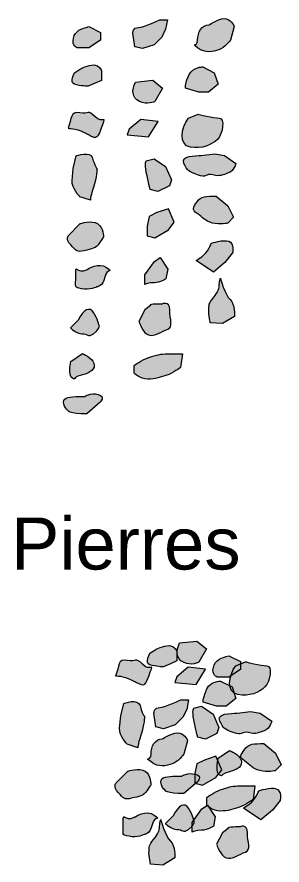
# Model space of a CAD drawing. Header units: metres. Extents: x -231 to 724, y -201 to 398.
# Drawn here: x -56.22 to -41.51, y 94.7 to 141.67 of the extents above; entities that cross this region are included whole.
import ezdxf

# ---------------------------------------------------------------- set-up
doc = ezdxf.new("R2010")
doc.units = ezdxf.units.M
doc.header["$MEASUREMENT"] = 0
for name, color, linetype in [("Blocs - Courant d'air", 204, 'Continuous'), ('Blocs - Echelle', 250, 'Continuous'), ('Topo Dessin - Spéléothèmes', 26, 'Continuous')]:
    doc.layers.add(name, color=color, linetype=linetype)

# ---------------------------------------------------------------- blocks, each defined once
blk = doc.blocks.new('Pierre 001')
at = {"layer": 'Topo Dessin - Spéléothèmes'}
h = blk.add_hatch(color=255, dxfattribs=at)
h.dxf.hatch_style = 2
edge = h.paths.add_edge_path()
edge.add_spline(control_points=[(0.034, 0.653), (-0.393, 0.546), (-0.714, 0.439), (-0.821, 0.011), (-0.928, -0.417), (-0.607, -0.523), (-0.607, -0.523), (-0.607, -0.523), (0.034, -0.523), (0.034, -0.523), (0.034, -0.523), (0.676, -0.095), (0.676, -0.095), (0.676, -0.095), (0.676, 0.332), (0.676, 0.332), (0.676, 0.332), (0.034, 0.653), (0.034, 0.653)], knot_values=[0, 0, 0, 0, 1, 1, 1, 2, 2, 2, 3, 3, 3, 4, 4, 4, 5, 5, 5, 6, 6, 6, 6], degree=3, periodic=0)
at = {"layer": 'Topo Dessin - Spéléothèmes', "lineweight": 9}
blk.add_open_spline([(0.034, 0.653), (-0.393, 0.546), (-0.714, 0.439), (-0.821, 0.011), (-0.928, -0.417), (-0.607, -0.523), (-0.607, -0.523), (-0.607, -0.523), (0.034, -0.523), (0.034, -0.523), (0.034, -0.523), (0.676, -0.095), (0.676, -0.095), (0.676, -0.095), (0.676, 0.332), (0.676, 0.332), (0.676, 0.332), (0.034, 0.653), (0.034, 0.653)], degree=3, knots=[0, 0, 0, 0, 1, 1, 1, 2, 2, 2, 3, 3, 3, 4, 4, 4, 5, 5, 5, 6, 6, 6, 6], dxfattribs=at)
blk = doc.blocks.new('Pierre 002')
at = {"layer": 'Topo Dessin - Spéléothèmes'}
h = blk.add_hatch(color=255, dxfattribs=at)
h.dxf.hatch_style = 2
edge = h.paths.add_edge_path()
edge.add_spline(control_points=[(0.542, 0.773), (0.542, 0.773), (-0.314, 0.346), (-0.634, 0.346), (-0.955, 0.346), (-0.955, 0.025), (-0.955, 0.025), (-0.955, 0.025), (-0.848, -0.724), (-0.848, -0.724), (-0.848, -0.724), (-0.421, -0.831), (-0.421, -0.831), (-0.421, -0.831), (0.221, -0.617), (0.221, -0.617), (0.221, -0.617), (0.649, -0.189), (0.649, -0.189), (0.649, -0.189), (0.863, 0.239), (0.863, 0.239), (0.863, 0.239), (0.97, 0.773), (0.97, 0.773), (0.97, 0.773), (0.542, 0.773), (0.542, 0.773)], knot_values=[0, 0, 0, 0, 1, 1, 1, 2, 2, 2, 3, 3, 3, 4, 4, 4, 5, 5, 5, 6, 6, 6, 7, 7, 7, 8, 8, 8, 9, 9, 9, 9], degree=3, periodic=0)
at = {"layer": 'Topo Dessin - Spéléothèmes', "lineweight": 9}
blk.add_open_spline([(0.542, 0.773), (0.542, 0.773), (-0.314, 0.346), (-0.634, 0.346), (-0.955, 0.346), (-0.955, 0.025), (-0.955, 0.025), (-0.955, 0.025), (-0.848, -0.724), (-0.848, -0.724), (-0.848, -0.724), (-0.421, -0.831), (-0.421, -0.831), (-0.421, -0.831), (0.221, -0.617), (0.221, -0.617), (0.221, -0.617), (0.649, -0.189), (0.649, -0.189), (0.649, -0.189), (0.863, 0.239), (0.863, 0.239), (0.863, 0.239), (0.97, 0.773), (0.97, 0.773), (0.97, 0.773), (0.542, 0.773), (0.542, 0.773)], degree=3, knots=[0, 0, 0, 0, 1, 1, 1, 2, 2, 2, 3, 3, 3, 4, 4, 4, 5, 5, 5, 6, 6, 6, 7, 7, 7, 8, 8, 8, 9, 9, 9, 9], dxfattribs=at)
blk = doc.blocks.new('Pierre 003')
at = {"layer": 'Topo Dessin - Spéléothèmes'}
h = blk.add_hatch(color=255, dxfattribs=at)
h.dxf.hatch_style = 2
edge = h.paths.add_edge_path()
edge.add_spline(control_points=[(-0.373, 0.545), (-0.801, 0.545), (-1.015, 0.117), (-1.015, -0.31), (-1.015, -0.738), (-1.443, -0.417), (-1.015, -0.738), (-0.587, -1.059), (-0.159, -0.953), (0.161, -0.845), (0.482, -0.738), (0.803, -0.31), (0.803, -0.31), (0.803, -0.31), (1.017, 0.438), (1.017, 0.438), (1.017, 0.438), (0.91, 0.759), (0.589, 0.866), (0.269, 0.973), (-0.373, 0.545), (-0.373, 0.545)], knot_values=[0, 0, 0, 0, 1, 1, 1, 2, 2, 2, 3, 3, 3, 4, 4, 4, 5, 5, 5, 6, 6, 6, 7, 7, 7, 7], degree=3, periodic=0)
at = {"layer": 'Topo Dessin - Spéléothèmes', "lineweight": 9}
blk.add_open_spline([(-0.373, 0.545), (-0.801, 0.545), (-1.015, 0.117), (-1.015, -0.31), (-1.015, -0.738), (-1.443, -0.417), (-1.015, -0.738), (-0.587, -1.059), (-0.159, -0.953), (0.161, -0.845), (0.482, -0.738), (0.803, -0.31), (0.803, -0.31), (0.803, -0.31), (1.017, 0.438), (1.017, 0.438), (1.017, 0.438), (0.91, 0.759), (0.589, 0.866), (0.269, 0.973), (-0.373, 0.545), (-0.373, 0.545)], degree=3, knots=[0, 0, 0, 0, 1, 1, 1, 2, 2, 2, 3, 3, 3, 4, 4, 4, 5, 5, 5, 6, 6, 6, 7, 7, 7, 7], dxfattribs=at)
blk = doc.blocks.new('Pierre 004')
at = {"layer": 'Topo Dessin - Spéléothèmes'}
h = blk.add_hatch(color=255, dxfattribs=at)
h.dxf.hatch_style = 2
edge = h.paths.add_edge_path()
edge.add_spline(control_points=[(-0.449, 0.399), (-0.449, 0.399), (-0.771, 0.185), (-0.771, 0.185), (-0.771, 0.185), (-1.091, -0.35), (-0.771, -0.457), (-0.449, -0.564), (-0.022, -0.564), (-0.022, -0.564), (-0.022, -0.564), (0.38, -0.392), (0.38, -0.392), (0.38, -0.392), (0.727, -0.243), (0.727, -0.243), (0.727, -0.243), (0.727, 0.291), (0.727, 0.291), (0.727, 0.291), (0.62, 0.612), (0.299, 0.612), (-0.022, 0.612), (-0.449, 0.399), (-0.449, 0.399)], knot_values=[0, 0, 0, 0, 1, 1, 1, 2, 2, 2, 3, 3, 3, 4, 4, 4, 5, 5, 5, 6, 6, 6, 7, 7, 7, 8, 8, 8, 8], degree=3, periodic=0)
at = {"layer": 'Topo Dessin - Spéléothèmes', "lineweight": 9}
blk.add_open_spline([(-0.449, 0.399), (-0.449, 0.399), (-0.771, 0.185), (-0.771, 0.185), (-0.771, 0.185), (-1.091, -0.35), (-0.771, -0.457), (-0.449, -0.564), (-0.022, -0.564), (-0.022, -0.564), (-0.022, -0.564), (0.38, -0.392), (0.38, -0.392), (0.38, -0.392), (0.727, -0.243), (0.727, -0.243), (0.727, -0.243), (0.727, 0.291), (0.727, 0.291), (0.727, 0.291), (0.62, 0.612), (0.299, 0.612), (-0.022, 0.612), (-0.449, 0.399), (-0.449, 0.399)], degree=3, knots=[0, 0, 0, 0, 1, 1, 1, 2, 2, 2, 3, 3, 3, 4, 4, 4, 5, 5, 5, 6, 6, 6, 7, 7, 7, 8, 8, 8, 8], dxfattribs=at)
blk = doc.blocks.new('Pierre 005')
at = {"layer": 'Topo Dessin - Spéléothèmes'}
h = blk.add_hatch(color=255, dxfattribs=at)
h.dxf.hatch_style = 2
edge = h.paths.add_edge_path()
edge.add_spline(control_points=[(-0.857, 0.651), (-1.071, 0.223), (-1.071, -0.205), (-0.643, -0.419), (-0.215, -0.633), (0.213, -0.419), (0.213, -0.419), (0.213, -0.419), (0.641, 0.33), (0.641, 0.33), (0.641, 0.33), (0.106, 0.757), (0.106, 0.757), (0.106, 0.757), (-0.857, 0.651), (-0.857, 0.651)], knot_values=[0, 0, 0, 0, 1, 1, 1, 2, 2, 2, 3, 3, 3, 4, 4, 4, 5, 5, 5, 5], degree=3, periodic=0)
at = {"layer": 'Topo Dessin - Spéléothèmes', "lineweight": 9}
blk.add_open_spline([(-0.857, 0.651), (-1.071, 0.223), (-1.071, -0.205), (-0.643, -0.419), (-0.215, -0.633), (0.213, -0.419), (0.213, -0.419), (0.213, -0.419), (0.641, 0.33), (0.641, 0.33), (0.641, 0.33), (0.106, 0.757), (0.106, 0.757), (0.106, 0.757), (-0.857, 0.651), (-0.857, 0.651)], degree=3, knots=[0, 0, 0, 0, 1, 1, 1, 2, 2, 2, 3, 3, 3, 4, 4, 4, 5, 5, 5, 5], dxfattribs=at)
blk = doc.blocks.new('Pierre 006')
at = {"layer": 'Topo Dessin - Spéléothèmes'}
h = blk.add_hatch(color=255, dxfattribs=at)
h.dxf.hatch_style = 2
edge = h.paths.add_edge_path()
edge.add_spline(control_points=[(0.082, 0.683), (0.082, 0.683), (-0.453, 0.683), (-0.667, 0.256), (-0.881, -0.172), (-0.881, -0.493), (-0.881, -0.493), (-0.881, -0.493), (-0.132, -0.707), (-0.132, -0.707), (-0.132, -0.707), (0.403, -0.707), (0.403, -0.707), (0.403, -0.707), (0.938, -0.279), (0.938, -0.279), (0.938, -0.279), (0.724, 0.363), (0.724, 0.363), (0.724, 0.363), (0.082, 0.683), (0.082, 0.683)], knot_values=[0, 0, 0, 0, 1, 1, 1, 2, 2, 2, 3, 3, 3, 4, 4, 4, 5, 5, 5, 6, 6, 6, 7, 7, 7, 7], degree=3, periodic=0)
at = {"layer": 'Topo Dessin - Spéléothèmes', "lineweight": 9}
blk.add_open_spline([(0.082, 0.683), (0.082, 0.683), (-0.453, 0.683), (-0.667, 0.256), (-0.881, -0.172), (-0.881, -0.493), (-0.881, -0.493), (-0.881, -0.493), (-0.132, -0.707), (-0.132, -0.707), (-0.132, -0.707), (0.403, -0.707), (0.403, -0.707), (0.403, -0.707), (0.938, -0.279), (0.938, -0.279), (0.938, -0.279), (0.724, 0.363), (0.724, 0.363), (0.724, 0.363), (0.082, 0.683), (0.082, 0.683)], degree=3, knots=[0, 0, 0, 0, 1, 1, 1, 2, 2, 2, 3, 3, 3, 4, 4, 4, 5, 5, 5, 6, 6, 6, 7, 7, 7, 7], dxfattribs=at)
blk = doc.blocks.new('Pierre 007')
at = {"layer": 'Topo Dessin - Spéléothèmes'}
h = blk.add_hatch(color=255, dxfattribs=at)
h.dxf.hatch_style = 2
edge = h.paths.add_edge_path()
edge.add_spline(control_points=[(-0.91, -0.301), (-0.696, 0.234), (-0.803, 0.662), (-0.268, 0.555), (0.266, 0.447), (0.159, 0.768), (0.587, 0.34), (1.015, -0.087), (1.229, 0.447), (1.015, -0.087), (0.801, -0.622), (0.801, -0.942), (0.373, -0.729), (-0.054, -0.515), (0.374, -0.729), (-0.054, -0.515), (-0.482, -0.301), (-0.91, -0.301), (-0.91, -0.301)], knot_values=[0, 0, 0, 0, 1, 1, 1, 2, 2, 2, 3, 3, 3, 4, 4, 4, 5, 5, 5, 6, 6, 6, 6], degree=3, periodic=0)
at = {"layer": 'Topo Dessin - Spéléothèmes', "lineweight": 9}
blk.add_open_spline([(-0.91, -0.301), (-0.696, 0.234), (-0.803, 0.662), (-0.268, 0.555), (0.266, 0.447), (0.159, 0.768), (0.587, 0.34), (1.015, -0.087), (1.229, 0.447), (1.015, -0.087), (0.801, -0.622), (0.801, -0.942), (0.373, -0.729), (-0.054, -0.515), (0.374, -0.729), (-0.054, -0.515), (-0.482, -0.301), (-0.91, -0.301), (-0.91, -0.301)], degree=3, knots=[0, 0, 0, 0, 1, 1, 1, 2, 2, 2, 3, 3, 3, 4, 4, 4, 5, 5, 5, 6, 6, 6, 6], dxfattribs=at)
blk = doc.blocks.new('Pierre 008')
at = {"layer": 'Topo Dessin - Spéléothèmes'}
h = blk.add_hatch(color=255, dxfattribs=at)
h.dxf.hatch_style = 2
h.paths.add_polyline_path([(-0.134, 0.486), (-0.776, -0.049), (-0.883, -0.37), (0.293, -0.477), (0.828, 0.379)])
at = {"layer": 'Topo Dessin - Spéléothèmes', "lineweight": 9}
blk.add_lwpolyline([(-0.134, 0.486), (-0.776, -0.049), (-0.883, -0.37), (-0.883, -0.37), (0.293, -0.477), (0.828, 0.379), (-0.134, 0.486)], dxfattribs=at)
blk = doc.blocks.new('Pierre 009')
at = {"layer": 'Topo Dessin - Spéléothèmes'}
h = blk.add_hatch(color=255, dxfattribs=at)
h.dxf.hatch_style = 2
edge = h.paths.add_edge_path()
edge.add_spline(control_points=[(-0.702, 0.705), (-1.13, 0.17), (-1.237, -0.793), (-0.595, -0.899), (0.047, -1.007), (0.581, -0.793), (0.902, -0.472), (1.223, -0.151), (1.33, 0.705), (1.009, 0.705), (0.688, 0.705), (-0.167, 0.918), (-0.167, 0.918), (-0.167, 0.918), (-0.702, 0.705), (-0.702, 0.705)], knot_values=[0, 0, 0, 0, 1, 1, 1, 2, 2, 2, 3, 3, 3, 4, 4, 4, 5, 5, 5, 5], degree=3, periodic=0)
at = {"layer": 'Topo Dessin - Spéléothèmes', "lineweight": 9}
blk.add_open_spline([(-0.702, 0.705), (-1.13, 0.17), (-1.237, -0.793), (-0.595, -0.899), (0.047, -1.007), (0.581, -0.793), (0.902, -0.472), (1.223, -0.151), (1.33, 0.705), (1.009, 0.705), (0.688, 0.705), (-0.167, 0.918), (-0.167, 0.918), (-0.167, 0.918), (-0.702, 0.705), (-0.702, 0.705)], degree=3, knots=[0, 0, 0, 0, 1, 1, 1, 2, 2, 2, 3, 3, 3, 4, 4, 4, 5, 5, 5, 5], dxfattribs=at)
blk = doc.blocks.new('Pierre 010')
at = {"layer": 'Topo Dessin - Spéléothèmes'}
h = blk.add_hatch(color=255, dxfattribs=at)
h.dxf.hatch_style = 2
edge = h.paths.add_edge_path()
edge.add_spline(control_points=[(-0.777, -0.303), (-0.786, -0.744), (-0.353, -1.194), (-0.353, -1.194), (-0.353, -1.194), (0.24, -1.387), (0.24, -1.387), (0.24, -1.387), (0.216, -1.283), (0.41, -0.69), (0.603, -0.097), (0.611, 0.344), (0.611, 0.344), (0.611, 0.344), (0.46, 0.528), (0.364, 0.945), (0.268, 1.363), (-0.542, 1.067), (-0.542, 1.067), (-0.542, 1.067), (-0.711, 0.37), (-0.711, 0.37), (-0.711, 0.37), (-0.777, -0.303), (-0.777, -0.303)], knot_values=[0, 0, 0, 0, 1, 1, 1, 2, 2, 2, 3, 3, 3, 4, 4, 4, 5, 5, 5, 6, 6, 6, 7, 7, 7, 8, 8, 8, 8], degree=3, periodic=0)
at = {"layer": 'Topo Dessin - Spéléothèmes', "lineweight": 9}
blk.add_open_spline([(-0.777, -0.303), (-0.786, -0.744), (-0.353, -1.194), (-0.353, -1.194), (-0.353, -1.194), (0.24, -1.387), (0.24, -1.387), (0.24, -1.387), (0.216, -1.283), (0.41, -0.69), (0.603, -0.097), (0.611, 0.344), (0.611, 0.344), (0.611, 0.344), (0.46, 0.528), (0.364, 0.945), (0.268, 1.363), (-0.542, 1.067), (-0.542, 1.067), (-0.542, 1.067), (-0.711, 0.37), (-0.711, 0.37), (-0.711, 0.37), (-0.777, -0.303), (-0.777, -0.303)], degree=3, knots=[0, 0, 0, 0, 1, 1, 1, 2, 2, 2, 3, 3, 3, 4, 4, 4, 5, 5, 5, 6, 6, 6, 7, 7, 7, 8, 8, 8, 8], dxfattribs=at)
blk = doc.blocks.new('Pierre 011')
at = {"layer": 'Topo Dessin - Spéléothèmes'}
h = blk.add_hatch(color=255, dxfattribs=at)
h.dxf.hatch_style = 2
edge = h.paths.add_edge_path()
edge.add_spline(control_points=[(-0.633, 0.8), (-0.633, 0.8), (-0.74, 0.693), (-0.633, 0.158), (-0.526, -0.377), (-0.419, -0.804), (-0.419, -0.804), (-0.419, -0.804), (0.008, -0.912), (0.008, -0.912), (0.008, -0.912), (0.65, -0.591), (0.65, -0.591), (0.65, -0.591), (0.757, -0.269), (0.757, -0.269), (0.757, -0.269), (0.436, 0.479), (0.436, 0.479), (0.436, 0.479), (-0.205, 0.907), (-0.205, 0.907), (-0.205, 0.907), (-0.633, 0.8), (-0.633, 0.8)], knot_values=[0, 0, 0, 0, 1, 1, 1, 2, 2, 2, 3, 3, 3, 4, 4, 4, 5, 5, 5, 6, 6, 6, 7, 7, 7, 8, 8, 8, 8], degree=3, periodic=0)
at = {"layer": 'Topo Dessin - Spéléothèmes', "lineweight": 9}
blk.add_open_spline([(-0.633, 0.8), (-0.633, 0.8), (-0.74, 0.693), (-0.633, 0.158), (-0.526, -0.377), (-0.419, -0.804), (-0.419, -0.804), (-0.419, -0.804), (0.008, -0.912), (0.008, -0.912), (0.008, -0.912), (0.65, -0.591), (0.65, -0.591), (0.65, -0.591), (0.757, -0.269), (0.757, -0.269), (0.757, -0.269), (0.436, 0.479), (0.436, 0.479), (0.436, 0.479), (-0.205, 0.907), (-0.205, 0.907), (-0.205, 0.907), (-0.633, 0.8), (-0.633, 0.8)], degree=3, knots=[0, 0, 0, 0, 1, 1, 1, 2, 2, 2, 3, 3, 3, 4, 4, 4, 5, 5, 5, 6, 6, 6, 7, 7, 7, 8, 8, 8, 8], dxfattribs=at)
blk = doc.blocks.new('Pierre 012')
at = {"layer": 'Topo Dessin - Spéléothèmes'}
h = blk.add_hatch(color=255, dxfattribs=at)
h.dxf.hatch_style = 2
edge = h.paths.add_edge_path()
edge.add_spline(control_points=[(-0.425, 0.428), (-0.746, 0.428), (-1.601, 0.428), (-1.387, 0), (-1.173, -0.428), (-1.174, -0.428), (-0.639, -0.642), (-0.104, -0.856), (-0.211, -0.535), (0.217, -0.642), (0.645, -0.748), (0.751, -0.642), (1.072, -0.535), (1.394, -0.428), (1.5, 0), (1.5, 0), (1.5, 0), (0.859, 0.428), (0.859, 0.428), (0.859, 0.428), (0.324, 0.534), (0.324, 0.534), (0.324, 0.534), (-0.425, 0.428), (-0.425, 0.428)], knot_values=[0, 0, 0, 0, 1, 1, 1, 2, 2, 2, 3, 3, 3, 4, 4, 4, 5, 5, 5, 6, 6, 6, 7, 7, 7, 8, 8, 8, 8], degree=3, periodic=0)
at = {"layer": 'Topo Dessin - Spéléothèmes', "lineweight": 9}
blk.add_open_spline([(-0.425, 0.428), (-0.746, 0.428), (-1.601, 0.428), (-1.387, 0), (-1.173, -0.428), (-1.174, -0.428), (-0.639, -0.642), (-0.104, -0.856), (-0.211, -0.535), (0.217, -0.642), (0.645, -0.748), (0.751, -0.642), (1.072, -0.535), (1.394, -0.428), (1.5, 0), (1.5, 0), (1.5, 0), (0.859, 0.428), (0.859, 0.428), (0.859, 0.428), (0.324, 0.534), (0.324, 0.534), (0.324, 0.534), (-0.425, 0.428), (-0.425, 0.428)], degree=3, knots=[0, 0, 0, 0, 1, 1, 1, 2, 2, 2, 3, 3, 3, 4, 4, 4, 5, 5, 5, 6, 6, 6, 7, 7, 7, 8, 8, 8, 8], dxfattribs=at)
blk = doc.blocks.new('Pierre 013')
at = {"layer": 'Topo Dessin - Spéléothèmes'}
h = blk.add_hatch(color=255, dxfattribs=at)
h.dxf.hatch_style = 2
edge = h.paths.add_edge_path()
edge.add_spline(control_points=[(-0.383, 0.707), (-0.383, 0.707), (-1.024, 0.065), (-1.024, 0.065), (-1.024, 0.065), (-1.238, -0.148), (-0.917, -0.469), (-0.596, -0.791), (-0.597, -0.898), (-0.169, -0.791), (0.259, -0.684), (0.473, -0.684), (0.687, -0.363), (0.901, -0.042), (0.901, -0.042), (0.901, -0.042), (0.901, -0.042), (0.901, 0.492), (0.58, 0.707), (0.259, 0.92), (-0.383, 0.707), (-0.383, 0.707)], knot_values=[0, 0, 0, 0, 1, 1, 1, 2, 2, 2, 3, 3, 3, 4, 4, 4, 5, 5, 5, 6, 6, 6, 7, 7, 7, 7], degree=3, periodic=0)
at = {"layer": 'Topo Dessin - Spéléothèmes', "lineweight": 9}
blk.add_open_spline([(-0.383, 0.707), (-0.383, 0.707), (-1.024, 0.065), (-1.024, 0.065), (-1.024, 0.065), (-1.238, -0.148), (-0.917, -0.469), (-0.596, -0.791), (-0.597, -0.898), (-0.169, -0.791), (0.259, -0.684), (0.473, -0.684), (0.687, -0.363), (0.901, -0.042), (0.901, -0.042), (0.901, -0.042), (0.901, -0.042), (0.901, 0.492), (0.58, 0.707), (0.259, 0.92), (-0.383, 0.707), (-0.383, 0.707)], degree=3, knots=[0, 0, 0, 0, 1, 1, 1, 2, 2, 2, 3, 3, 3, 4, 4, 4, 5, 5, 5, 6, 6, 6, 7, 7, 7, 7], dxfattribs=at)
blk = doc.blocks.new('Pierre 014')
at = {"layer": 'Topo Dessin - Spéléothèmes'}
h = blk.add_hatch(color=255, dxfattribs=at)
h.dxf.hatch_style = 2
h.paths.add_polyline_path([(-0.203, 0.595), (-0.631, 0.382), (-0.738, -0.153), (-0.738, -0.688), (-0.31, -0.795), (0.439, -0.367), (0.76, 0.06), (0.439, 0.809)])
at = {"layer": 'Topo Dessin - Spéléothèmes', "lineweight": 9}
blk.add_lwpolyline([(-0.203, 0.595), (-0.631, 0.382), (-0.738, -0.153), (-0.738, -0.688), (-0.31, -0.795), (0.439, -0.367), (0.76, 0.06), (0.439, 0.809), (-0.203, 0.595)], dxfattribs=at)
blk = doc.blocks.new('Pierre 015')
at = {"layer": 'Topo Dessin - Spéléothèmes'}
h = blk.add_hatch(color=255, dxfattribs=at)
h.dxf.hatch_style = 2
edge = h.paths.add_edge_path()
edge.add_spline(control_points=[(0.146, 0.856), (-0.389, 0.856), (-0.709, 0.856), (-0.923, 0.535), (-1.137, 0.214), (-1.244, 0.107), (-0.923, -0.107), (-0.602, -0.321), (-0.496, -0.534), (-0.068, -0.641), (0.36, -0.749), (0.788, -0.641), (0.788, -0.641), (0.788, -0.641), (1.108, -0.321), (1.108, -0.321), (1.108, -0.321), (0.788, 0.321), (0.788, 0.321), (0.788, 0.321), (0.146, 0.856), (0.146, 0.856)], knot_values=[0, 0, 0, 0, 1, 1, 1, 2, 2, 2, 3, 3, 3, 4, 4, 4, 5, 5, 5, 6, 6, 6, 7, 7, 7, 7], degree=3, periodic=0)
at = {"layer": 'Topo Dessin - Spéléothèmes', "lineweight": 9}
blk.add_open_spline([(0.146, 0.856), (-0.389, 0.856), (-0.709, 0.856), (-0.923, 0.535), (-1.137, 0.214), (-1.244, 0.107), (-0.923, -0.107), (-0.602, -0.321), (-0.496, -0.534), (-0.068, -0.641), (0.36, -0.749), (0.788, -0.641), (0.788, -0.641), (0.788, -0.641), (1.108, -0.321), (1.108, -0.321), (1.108, -0.321), (0.788, 0.321), (0.788, 0.321), (0.788, 0.321), (0.146, 0.856), (0.146, 0.856)], degree=3, knots=[0, 0, 0, 0, 1, 1, 1, 2, 2, 2, 3, 3, 3, 4, 4, 4, 5, 5, 5, 6, 6, 6, 7, 7, 7, 7], dxfattribs=at)
blk = doc.blocks.new('Pierre 016')
at = {"layer": 'Topo Dessin - Spéléothèmes'}
h = blk.add_hatch(color=255, dxfattribs=at)
h.dxf.hatch_style = 2
edge = h.paths.add_edge_path()
edge.add_spline(control_points=[(0.192, 0.604), (-0.45, 0.283), (-0.45, 1.031), (-0.45, 0.283), (-0.45, -0.466), (-0.557, -0.359), (-0.129, -0.466), (0.298, -0.573), (0.726, -0.359), (0.726, -0.359), (0.726, -0.359), (1.047, -0.359), (1.154, 0.176), (1.261, 0.71), (1.688, 0.39), (1.261, 0.71), (0.833, 1.031), (0.192, 0.604), (0.192, 0.604)], knot_values=[0, 0, 0, 0, 1, 1, 1, 2, 2, 2, 3, 3, 3, 4, 4, 4, 5, 5, 5, 6, 6, 6, 6], degree=3, periodic=0)
at = {"layer": 'Topo Dessin - Spéléothèmes', "lineweight": 9}
blk.add_open_spline([(0.192, 0.604), (-0.45, 0.283), (-0.45, 1.031), (-0.45, 0.283), (-0.45, -0.466), (-0.557, -0.359), (-0.129, -0.466), (0.298, -0.573), (0.726, -0.359), (0.726, -0.359), (0.726, -0.359), (1.047, -0.359), (1.154, 0.176), (1.261, 0.71), (1.688, 0.39), (1.261, 0.71), (0.833, 1.031), (0.192, 0.604), (0.192, 0.604)], degree=3, knots=[0, 0, 0, 0, 1, 1, 1, 2, 2, 2, 3, 3, 3, 4, 4, 4, 5, 5, 5, 6, 6, 6, 6], dxfattribs=at)
blk = doc.blocks.new('Pierre 018')
at = {"layer": 'Topo Dessin - Spéléothèmes'}
h = blk.add_hatch(color=255, dxfattribs=at)
h.dxf.hatch_style = 2
edge = h.paths.add_edge_path()
edge.add_spline(control_points=[(-0.413, 0.752), (-0.413, 0.752), (-0.627, 0.218), (-0.948, 0.004), (-1.269, -0.21), (-1.269, -0.21), (-1.269, -0.21), (-1.269, -0.21), (-0.306, -0.852), (-0.306, -0.852), (-0.306, -0.852), (0.336, -0.317), (0.336, -0.317), (0.336, -0.317), (0.763, 0.218), (0.763, 0.218), (0.763, 0.218), (0.87, 0.752), (0.55, 0.859), (0.229, 0.966), (-0.413, 0.752), (-0.413, 0.752)], knot_values=[0, 0, 0, 0, 1, 1, 1, 2, 2, 2, 3, 3, 3, 4, 4, 4, 5, 5, 5, 6, 6, 6, 7, 7, 7, 7], degree=3, periodic=0)
at = {"layer": 'Topo Dessin - Spéléothèmes', "lineweight": 9}
blk.add_open_spline([(-0.413, 0.752), (-0.413, 0.752), (-0.627, 0.218), (-0.948, 0.004), (-1.269, -0.21), (-1.269, -0.21), (-1.269, -0.21), (-1.269, -0.21), (-0.306, -0.852), (-0.306, -0.852), (-0.306, -0.852), (0.336, -0.317), (0.336, -0.317), (0.336, -0.317), (0.763, 0.218), (0.763, 0.218), (0.763, 0.218), (0.87, 0.752), (0.55, 0.859), (0.229, 0.966), (-0.413, 0.752), (-0.413, 0.752)], degree=3, knots=[0, 0, 0, 0, 1, 1, 1, 2, 2, 2, 3, 3, 3, 4, 4, 4, 5, 5, 5, 6, 6, 6, 7, 7, 7, 7], dxfattribs=at)
blk = doc.blocks.new('Pierre 019')
at = {"layer": 'Topo Dessin - Spéléothèmes'}
h = blk.add_hatch(color=255, dxfattribs=at)
h.dxf.hatch_style = 2
edge = h.paths.add_edge_path()
edge.add_spline(control_points=[(-0.503, 0.151), (-0.182, 0.793), (0.139, 0.9), (0.352, 0.579), (0.566, 0.259), (0.673, -0.169), (0.673, -0.169), (0.673, -0.169), (0.673, -0.383), (0.352, -0.597), (0.031, -0.811), (0.032, -0.597), (-0.289, -0.597), (-0.61, -0.597), (-0.931, -0.277), (-0.931, -0.277), (-0.931, -0.277), (-0.503, 0.151), (-0.503, 0.151)], knot_values=[0, 0, 0, 0, 1, 1, 1, 2, 2, 2, 3, 3, 3, 4, 4, 4, 5, 5, 5, 6, 6, 6, 6], degree=3, periodic=0)
at = {"layer": 'Topo Dessin - Spéléothèmes', "lineweight": 9}
blk.add_open_spline([(-0.503, 0.151), (-0.182, 0.793), (0.139, 0.9), (0.352, 0.579), (0.566, 0.259), (0.673, -0.169), (0.673, -0.169), (0.673, -0.169), (0.673, -0.383), (0.352, -0.597), (0.031, -0.811), (0.032, -0.597), (-0.289, -0.597), (-0.61, -0.597), (-0.931, -0.277), (-0.931, -0.277), (-0.931, -0.277), (-0.503, 0.151), (-0.503, 0.151)], degree=3, knots=[0, 0, 0, 0, 1, 1, 1, 2, 2, 2, 3, 3, 3, 4, 4, 4, 5, 5, 5, 6, 6, 6, 6], dxfattribs=at)
blk = doc.blocks.new('Pierre 020')
at = {"layer": 'Topo Dessin - Spéléothèmes'}
h = blk.add_hatch(color=255, dxfattribs=at)
h.dxf.hatch_style = 2
edge = h.paths.add_edge_path()
edge.add_spline(control_points=[(-0.314, 0.78), (-0.421, 0.886), (0.336, 0.866), (0.336, 0.866), (0.336, 0.866), (0.764, 1.079), (0.764, 0.545), (0.764, 0.01), (0.977, -0.417), (0.657, -0.525), (0.336, -0.632), (-0.092, -0.953), (-0.413, -0.846), (-0.734, -0.738), (-0.948, -0.097), (-0.948, -0.097), (-0.948, -0.097), (-0.627, 0.545), (-0.627, 0.545), (-0.627, 0.545), (-0.314, 0.78), (-0.314, 0.78)], knot_values=[0, 0, 0, 0, 1, 1, 1, 2, 2, 2, 3, 3, 3, 4, 4, 4, 5, 5, 5, 6, 6, 6, 7, 7, 7, 7], degree=3, periodic=0)
at = {"layer": 'Topo Dessin - Spéléothèmes', "lineweight": 9}
blk.add_open_spline([(-0.314, 0.78), (-0.421, 0.886), (0.336, 0.866), (0.336, 0.866), (0.336, 0.866), (0.764, 1.079), (0.764, 0.545), (0.764, 0.01), (0.977, -0.417), (0.657, -0.525), (0.336, -0.632), (-0.092, -0.953), (-0.413, -0.846), (-0.734, -0.738), (-0.948, -0.097), (-0.948, -0.097), (-0.948, -0.097), (-0.627, 0.545), (-0.627, 0.545), (-0.627, 0.545), (-0.314, 0.78), (-0.314, 0.78)], degree=3, knots=[0, 0, 0, 0, 1, 1, 1, 2, 2, 2, 3, 3, 3, 4, 4, 4, 5, 5, 5, 6, 6, 6, 7, 7, 7, 7], dxfattribs=at)
blk = doc.blocks.new('Pierre 021')
at = {"layer": 'Topo Dessin - Spéléothèmes'}
h = blk.add_hatch(color=255, dxfattribs=at)
h.dxf.hatch_style = 2
edge = h.paths.add_edge_path()
edge.add_spline(control_points=[(-0.169, 1.68), (-0.217, 1.538), (-0.223, 1.425), (-0.231, 1.315), (-0.244, 1.141), (-0.264, 0.974), (-0.467, 0.716), (-0.798, 0.296), (-0.798, 0.296), (-0.819, -0.041), (-0.84, -0.379), (-0.731, -0.793), (-0.731, -0.793), (-0.731, -0.793), (-0.055, -0.835), (-0.055, -0.835), (-0.055, -0.835), (0.613, -0.436), (0.613, -0.436), (0.613, -0.436), (0.656, 0.239), (0.367, 0.494), (0.078, 0.749), (-0.169, 1.68), (-0.169, 1.68)], knot_values=[0, 0, 0, 0, 1, 1, 1, 2, 2, 2, 3, 3, 3, 4, 4, 4, 5, 5, 5, 6, 6, 6, 7, 7, 7, 8, 8, 8, 8], degree=3, periodic=0)
at = {"layer": 'Topo Dessin - Spéléothèmes', "lineweight": 9}
blk.add_open_spline([(-0.169, 1.68), (-0.217, 1.538), (-0.223, 1.425), (-0.231, 1.315), (-0.244, 1.141), (-0.264, 0.974), (-0.467, 0.716), (-0.798, 0.296), (-0.798, 0.296), (-0.819, -0.041), (-0.84, -0.379), (-0.731, -0.793), (-0.731, -0.793), (-0.731, -0.793), (-0.055, -0.835), (-0.055, -0.835), (-0.055, -0.835), (0.613, -0.436), (0.613, -0.436), (0.613, -0.436), (0.656, 0.239), (0.367, 0.494), (0.078, 0.749), (-0.169, 1.68), (-0.169, 1.68)], degree=3, knots=[0, 0, 0, 0, 1, 1, 1, 2, 2, 2, 3, 3, 3, 4, 4, 4, 5, 5, 5, 6, 6, 6, 7, 7, 7, 8, 8, 8, 8], dxfattribs=at)
blk = doc.blocks.new('Pierre 022')
at = {"layer": 'Topo Dessin - Spéléothèmes'}
h = blk.add_hatch(color=255, dxfattribs=at)
h.dxf.hatch_style = 2
edge = h.paths.add_edge_path()
edge.add_spline(control_points=[(-0.664, 0.182), (-0.878, -0.887), (-0.45, -0.781), (-0.45, -0.781), (-0.45, -0.781), (-0.45, -0.674), (-0.022, -0.567), (0.406, -0.46), (0.726, -0.246), (0.619, 0.075), (0.513, 0.395), (-0.022, 0.61), (-0.022, 0.61), (-0.022, 0.61), (-0.664, 0.182), (-0.664, 0.182)], knot_values=[0, 0, 0, 0, 1, 1, 1, 2, 2, 2, 3, 3, 3, 4, 4, 4, 5, 5, 5, 5], degree=3, periodic=0)
at = {"layer": 'Topo Dessin - Spéléothèmes', "lineweight": 9}
blk.add_open_spline([(-0.664, 0.182), (-0.878, -0.887), (-0.45, -0.781), (-0.45, -0.781), (-0.45, -0.781), (-0.45, -0.674), (-0.022, -0.567), (0.406, -0.46), (0.726, -0.246), (0.619, 0.075), (0.513, 0.395), (-0.022, 0.61), (-0.022, 0.61), (-0.022, 0.61), (-0.664, 0.182), (-0.664, 0.182)], degree=3, knots=[0, 0, 0, 0, 1, 1, 1, 2, 2, 2, 3, 3, 3, 4, 4, 4, 5, 5, 5, 5], dxfattribs=at)
blk = doc.blocks.new('Pierre 024')
at = {"layer": 'Topo Dessin - Spéléothèmes'}
h = blk.add_hatch(color=255, dxfattribs=at)
h.dxf.hatch_style = 2
edge = h.paths.add_edge_path()
edge.add_spline(control_points=[(0.09, 0.42), (-0.021, 0.42), (-0.129, 0.42), (-0.231, 0.419), (-0.721, 0.41), (-1.086, 0.365), (-1.086, 0.1), (-1.086, -0.221), (-0.766, -0.436), (-0.766, -0.436), (-0.766, -0.436), (-0.445, -0.543), (-0.124, -0.543), (0.197, -0.543), (0.197, -0.543), (0.197, -0.543), (0.197, -0.543), (0.945, 0.1), (0.945, 0.1), (0.945, 0.1), (1.266, 0.42), (0.838, 0.527), (0.411, 0.634), (0.09, 0.42), (0.09, 0.42)], knot_values=[0, 0, 0, 0, 1, 1, 1, 2, 2, 2, 3, 3, 3, 4, 4, 4, 5, 5, 5, 6, 6, 6, 7, 7, 7, 8, 8, 8, 8], degree=3, periodic=0)
at = {"layer": 'Topo Dessin - Spéléothèmes', "lineweight": 9}
blk.add_open_spline([(0.09, 0.42), (-0.021, 0.42), (-0.129, 0.42), (-0.231, 0.419), (-0.721, 0.41), (-1.086, 0.365), (-1.086, 0.1), (-1.086, -0.221), (-0.766, -0.436), (-0.766, -0.436), (-0.766, -0.436), (-0.445, -0.543), (-0.124, -0.543), (0.197, -0.543), (0.197, -0.543), (0.197, -0.543), (0.197, -0.543), (0.945, 0.1), (0.945, 0.1), (0.945, 0.1), (1.266, 0.42), (0.838, 0.527), (0.411, 0.634), (0.09, 0.42), (0.09, 0.42)], degree=3, knots=[0, 0, 0, 0, 1, 1, 1, 2, 2, 2, 3, 3, 3, 4, 4, 4, 5, 5, 5, 6, 6, 6, 7, 7, 7, 8, 8, 8, 8], dxfattribs=at)
blk = doc.blocks.new('Pierre 017')
at = {"layer": 'Topo Dessin - Spéléothèmes'}
h = blk.add_hatch(color=255, dxfattribs=at)
h.dxf.hatch_style = 2
edge = h.paths.add_edge_path()
edge.add_spline(control_points=[(-0.176, 0.611), (-0.176, 0.611), (-0.711, -0.138), (-0.711, -0.138), (-0.711, -0.138), (-0.711, -0.673), (-0.711, -0.673), (-0.711, -0.673), (-0.497, -0.566), (-0.176, -0.566), (0.145, -0.566), (0.466, -0.352), (0.466, -0.352), (0.466, -0.352), (0.572, 0.183), (0.572, 0.183), (0.572, 0.183), (0.145, 0.824), (0.145, 0.824), (0.145, 0.824), (-0.176, 0.611), (-0.176, 0.611)], knot_values=[0, 0, 0, 0, 1, 1, 1, 2, 2, 2, 3, 3, 3, 4, 4, 4, 5, 5, 5, 6, 6, 6, 7, 7, 7, 7], degree=3, periodic=0)
at = {"layer": 'Topo Dessin - Spéléothèmes', "lineweight": 9}
blk.add_open_spline([(-0.176, 0.611), (-0.176, 0.611), (-0.711, -0.138), (-0.711, -0.138), (-0.711, -0.138), (-0.711, -0.673), (-0.711, -0.673), (-0.711, -0.673), (-0.497, -0.566), (-0.176, -0.566), (0.145, -0.566), (0.466, -0.352), (0.466, -0.352), (0.466, -0.352), (0.572, 0.183), (0.572, 0.183), (0.572, 0.183), (0.145, 0.824), (0.145, 0.824), (0.145, 0.824), (-0.176, 0.611), (-0.176, 0.611)], degree=3, knots=[0, 0, 0, 0, 1, 1, 1, 2, 2, 2, 3, 3, 3, 4, 4, 4, 5, 5, 5, 6, 6, 6, 7, 7, 7, 7], dxfattribs=at)
blk = doc.blocks.new('Pierre 025')
at = {"layer": 'Topo Dessin - Spéléothèmes'}
h = blk.add_hatch(color=255, dxfattribs=at)
h.dxf.hatch_style = 2
edge = h.paths.add_edge_path()
edge.add_spline(control_points=[(0.424, 0.588), (0.102, 0.588), (-0.219, 0.481), (-0.539, 0.374), (-0.86, 0.266), (-1.288, -0.054), (-1.288, -0.054), (-1.288, -0.054), (-1.288, -0.482), (-1.288, -0.482), (-1.288, -0.482), (-0.967, -0.803), (-0.539, -0.803), (-0.111, -0.803), (0.209, -0.695), (0.53, -0.589), (0.851, -0.482), (1.279, -0.161), (1.279, -0.161), (1.279, -0.161), (1.386, 0.588), (1.386, 0.588), (1.386, 0.588), (0.424, 0.588), (0.424, 0.588)], knot_values=[0, 0, 0, 0, 1, 1, 1, 2, 2, 2, 3, 3, 3, 4, 4, 4, 5, 5, 5, 6, 6, 6, 7, 7, 7, 8, 8, 8, 8], degree=3, periodic=0)
at = {"layer": 'Topo Dessin - Spéléothèmes', "lineweight": 9}
blk.add_open_spline([(0.424, 0.588), (0.102, 0.588), (-0.219, 0.481), (-0.539, 0.374), (-0.86, 0.266), (-1.288, -0.054), (-1.288, -0.054), (-1.288, -0.054), (-1.288, -0.482), (-1.288, -0.482), (-1.288, -0.482), (-0.967, -0.803), (-0.539, -0.803), (-0.111, -0.803), (0.209, -0.695), (0.53, -0.589), (0.851, -0.482), (1.279, -0.161), (1.279, -0.161), (1.279, -0.161), (1.386, 0.588), (1.386, 0.588), (1.386, 0.588), (0.424, 0.588), (0.424, 0.588)], degree=3, knots=[0, 0, 0, 0, 1, 1, 1, 2, 2, 2, 3, 3, 3, 4, 4, 4, 5, 5, 5, 6, 6, 6, 7, 7, 7, 8, 8, 8, 8], dxfattribs=at)
blk = doc.blocks.new('Pierres')
at = {"layer": 'Topo Dessin - Spéléothèmes'}
for name, p in [('Pierre 004', (-1.867, 4.704)), ('Pierre 005', (-0.132, 4.806)), ('Pierre 007', (-3.63, 3.939)), ('Pierre 001', (1.705, 4.092)), ('Pierre 009', (2.837, 3.496)), ('Pierre 008', (-0.372, 3.637)), ('Pierre 006', (1.195, 2.665)), ('Pierre 010', (-3.545, 1.045)), ('Pierre 002', (-1.459, 1.543)), ('Pierre 011', (0.432, 1.045)), ('Pierre 012', (2.624, 1.135)), ('Pierre 003', (-1.561, -0.395)), ('Pierre 015', (3.534, -0.97)), ('Pierre 014', (0.59, -1.624)), ('Pierre 022', (1.807, -1.109)), ('Pierre 013', (-3.481, -2.35)), ('Pierre 024', (-0.948, -2.333)), ('Pierre 025', (1.807, -3.047)), ('Pierre 018', (3.824, -3.476)), ('Pierre 016', (-3.663, -4.783)), ('Pierre 019', (-0.846, -4.271)), ('Pierre 017', (0.42, -4.345)), ('Pierre 021', (-1.867, -6.004)), ('Pierre 020', (2.012, -5.596))]:
    blk.add_blockref(name, p, dxfattribs=at)

msp = doc.modelspace()

# ---------------------------------------------------------------- block references
at = {"layer": "Blocs - Courant d'air"}
msp.add_blockref('Pierres', (-46.207, 101.543), dxfattribs=at)
at = {"layer": 'Blocs - Echelle'}
for name, p in [('Pierre 002', (-48.835, 140.746)), ('Pierre 003', (-45.181, 140.696)), ('Pierre 001', (-52.267, 140.479)), ('Pierre 004', (-52.252, 138.397)), ('Pierre 006', (-45.997, 138.22)), ('Pierre 005', (-48.787, 137.404)), ('Pierre 007', (-52.471, 135.805)), ('Pierre 009', (-46.004, 135.361)), ('Pierre 008', (-49.213, 135.503)), ('Pierre 010', (-52.386, 132.91)), ('Pierre 012', (-45.568, 133.563)), ('Pierre 011', (-48.409, 132.91)), ('Pierre 015', (-45.308, 130.895)), ('Pierre 014', (-48.252, 130.241)), ('Pierre 013', (-52.322, 129.515)), ('Pierre 018', (-45.017, 128.39)), ('Pierre 017', (-48.421, 127.52)), ('Pierre 016', (-52.504, 127.083)), ('Pierre 021', (-44.762, 125.522)), ('Pierre 020', (-48.506, 124.904)), ('Pierre 019', (-52.322, 124.723)), ('Pierre 022', (-52.567, 122.415)), ('Pierre 025', (-48.429, 122.417)), ('Pierre 024', (-52.548, 120.237))]:
    msp.add_blockref(name, p, dxfattribs=at)

# ---------------------------------------------------------------- texts
at = {"layer": 'Blocs - Echelle', "insert": (-56.55, 111.029), "char_height": 2.87867, "attachment_point": 7}
msp.add_mtext('\\fArial|b0|i0|c0|p34;\\W1;Pierres', dxfattribs=at)

doc.saveas('drawing.dxf')
